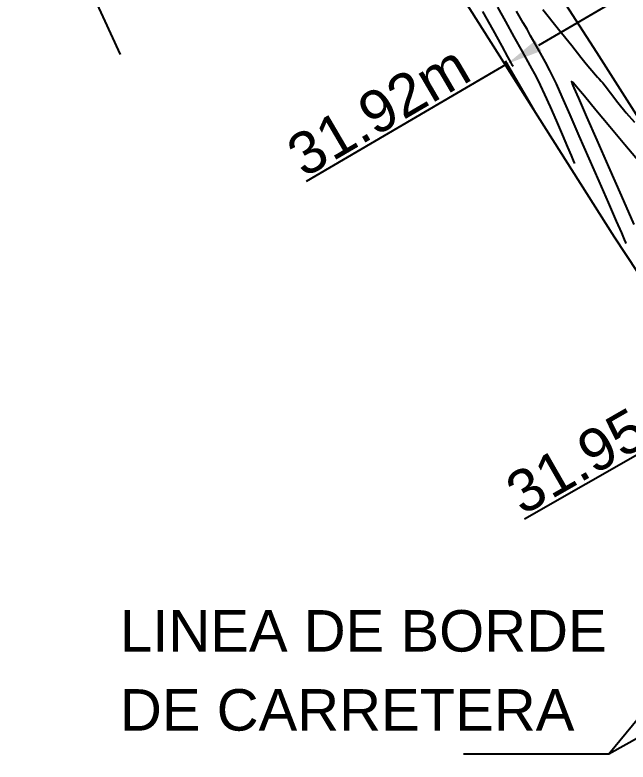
# Model space of a CAD drawing. Header units: millimetres. Extents: x 605578 to 605999, y 1311014 to 1311323.
# Drawn here: x 605639.26 to 605679.87, y 1311080.4 to 1311129.92 of the extents above; entities that cross this region are included whole.
import ezdxf

# ---------------------------------------------------------------- set-up
doc = ezdxf.new("R2010")
doc.units = ezdxf.units.MM
doc.header["$LTSCALE"] = 0.0254
doc.header["$MEASUREMENT"] = 0
for name, color, linetype in [('BORDE CARRETERA', 8, 'Continuous'), ('CERCO', 6, 'Continuous'), ('CONT-MJR', 30, 'Continuous'), ('CONT-MNR', 56, 'Continuous'), ('COTAS', 3, 'Continuous'), ('PTOS GPS', 1, 'Continuous')]:
    doc.layers.add(name, color=color, linetype=linetype)
doc.styles.add('COTAS', font='arial.ttf', dxfattribs={"height": 2.8})
doc.styles.add('PI', font='arial.ttf', dxfattribs={"height": 2})
doc.dimstyles.new('COTAS LINDEROS', dxfattribs={"dimscale": 40, "dimtxt": 2.8, "dimasz": 0.06, "dimexe": 0.005, "dimexo": 0.005, "dimgap": 0.005, "dimtad": 2, "dimzin": 0, "dimdsep": 46, "dimtxsty": 'COTAS', "dimcen": 0.09, "dimclrd": 1, "dimclre": 1, "dimclrt": 3, "dimadec": 0, "dimazin": 0, "dimtfac": 1, "dimtofl": 0, "dimtmove": 0, "dimatfit": 3, "dimldrblk": 'ARCHTICK', "dimfxl": 1, "dimtolj": 1, "dimtzin": 0, "dimarcsym": 0})

# ---------------------------------------------------------------- blocks, each defined once
blk = doc.blocks.new('*U29')
at = {"layer": 'CONT-MNR', "elevation": 102.75, "flags": 128}
blk.add_lwpolyline([(605680.271, 1311116.03), (605679.429, 1311117.952), (605678.598, 1311119.847), (605677.823, 1311121.618), (605677.145, 1311123.166), (605676.608, 1311124.394), (605676.308, 1311125.079), (605676.174, 1311125.387), (605676.133, 1311125.483), (605676.128, 1311125.495), (605676.132, 1311125.494), (605676.155, 1311125.482), (605676.205, 1311125.451), (605676.251, 1311125.419), (605676.449, 1311125.182), (605676.975, 1311124.55), (605677.744, 1311123.626), (605678.667, 1311122.519), (605679.657, 1311121.332), (605680.627, 1311120.173)], dxfattribs=at)
blk = doc.blocks.new('*U31')
at = {"layer": 'CONT-MJR', "elevation": 103, "flags": 128}
for points in [[(605679.753, 1311114.759), (605679.721, 1311114.832), (605679.632, 1311115.035), (605679.445, 1311115.466), (605679.106, 1311116.246), (605678.57, 1311117.476), (605677.952, 1311118.898), (605677.293, 1311120.409), (605676.638, 1311121.91), (605676.029, 1311123.301), (605675.511, 1311124.48), (605675.125, 1311125.348), (605674.916, 1311125.803), (605674.691, 1311126.238), (605674.394, 1311126.787), (605674.058, 1311127.391), (605673.72, 1311127.994), (605673.415, 1311128.539), (605673.176, 1311128.968), (605672.929, 1311129.399), (605672.486, 1311130.16)], [(605674.224, 1311130.282), (605675.268, 1311128.973), (605676.136, 1311127.88), (605676.743, 1311127.114), (605677.002, 1311126.789), (605677.2, 1311126.551), (605677.461, 1311126.238), (605677.701, 1311125.951), (605677.838, 1311125.791), (605677.947, 1311125.677), (605678.086, 1311125.537), (605678.196, 1311125.424), (605678.351, 1311125.218), (605678.704, 1311124.743), (605679.188, 1311124.11), (605679.738, 1311123.43), (605680.287, 1311122.812)]]:
    blk.add_lwpolyline(points, dxfattribs=at)
blk = doc.blocks.new('*U32')
at = {"layer": 'CONT-MNR', "elevation": 103.25, "flags": 128}
blk.add_lwpolyline([(605676.353, 1311120.065), (605676.328, 1311120.121), (605676.262, 1311120.274), (605676.126, 1311120.591), (605675.888, 1311121.149), (605675.526, 1311121.996), (605675.127, 1311122.923), (605674.728, 1311123.837), (605674.365, 1311124.646), (605674.078, 1311125.259), (605673.793, 1311125.811), (605673.381, 1311126.575), (605672.882, 1311127.485), (605672.334, 1311128.474), (605671.776, 1311129.476), (605671.246, 1311130.425)], dxfattribs=at)
blk = doc.blocks.new('*U33')
at = {"layer": 'CONT-MJR', "elevation": 103.5, "flags": 128}
blk.add_lwpolyline([(605672.262, 1311126.492), (605672.224, 1311126.56), (605672.122, 1311126.748), (605671.905, 1311127.141), (605671.52, 1311127.841), (605670.924, 1311128.926), (605670.251, 1311130.15)], dxfattribs=at)
blk = doc.blocks.new('*D500')
at = {"layer": 'COTAS', "color": 1, "lineweight": -2, "transparency": 16777216}
for p, q in [((605701.201, 1311139.733), (605699.303, 1311142.974)), ((605697.333, 1311141.588), (605673.929, 1311127.882)), ((605673.655, 1311123.601), (605671.757, 1311126.842)), ((605671.858, 1311126.67), (605658.543, 1311118.872))]:
    blk.add_line(p, q, dxfattribs=at)
at = {"layer": 'COTAS', "color": 1, "transparency": 16777216}
for points in [[(605697.131, 1311141.933), (605697.535, 1311141.243), (605699.404, 1311142.801)], [(605673.727, 1311128.227), (605674.131, 1311127.537), (605671.858, 1311126.67)]]:
    blk.add_solid(points, dxfattribs=at)
at = {"layer": 'Defpoints', "color": 0, "transparency": 16777216}
for p in [(605701.302, 1311139.56), (605671.858, 1311126.67), (605673.756, 1311123.429)]:
    blk.add_point(p, dxfattribs=at)
at = {"layer": 'COTAS', "color": 3, "transparency": 16777216, "insert": (605663.341, 1311123.571), "char_height": 2.8, "attachment_point": 5, "rotation": 30.3541, "style": 'COTAS'}
blk.add_mtext('\\A1;31.92m', dxfattribs=at)
blk = doc.blocks.new('_ArchTick')
at = {"color": 0, "linetype": 'ByBlock', "const_width": 0.15}
blk.add_lwpolyline([(-0.5, -0.5), (0.5, 0.5)], dxfattribs=at)
blk = doc.blocks.new('*D502')
at = {"layer": 'COTAS', "color": 1, "lineweight": -2, "transparency": 16777216}
for p, q in [((605715.026, 1311118.471), (605714.011, 1311120.241)), ((605712.029, 1311118.873), (605688.479, 1311105.367)), ((605686.397, 1311104.173), (605673.011, 1311096.496)), ((605687.312, 1311102.577), (605686.297, 1311104.346))]:
    blk.add_line(p, q, dxfattribs=at)
at = {"layer": 'COTAS', "color": 1, "transparency": 16777216}
for points in [[(605711.83, 1311119.22), (605712.228, 1311118.526), (605714.111, 1311120.067)], [(605688.28, 1311105.714), (605688.678, 1311105.02), (605686.397, 1311104.173)]]:
    blk.add_solid(points, dxfattribs=at)
at = {"layer": 'Defpoints', "color": 0, "transparency": 16777216}
for p in [(605715.126, 1311118.298), (605686.397, 1311104.173), (605687.411, 1311102.403)]:
    blk.add_point(p, dxfattribs=at)
at = {"layer": 'COTAS', "color": 3, "transparency": 16777216, "insert": (605677.852, 1311101.152), "char_height": 2.8, "attachment_point": 5, "rotation": 29.8355, "style": 'COTAS'}
blk.add_mtext('\\A1;31.95m', dxfattribs=at)

msp = doc.modelspace()

# ---------------------------------------------------------------- linework, layer by layer
at = {"layer": 'BORDE CARRETERA'}
msp.add_lwpolyline([(605714.851, 1311070.065), (605700.874, 1311091.295), (605688.841, 1311110.073), (605677.792, 1311127.419), (605669.396, 1311140.487), (605659.041, 1311156.644), (605654.498, 1311163.929)], dxfattribs=at)
at = {"layer": 'CERCO', "elevation": 100}
for points in [[(605610.859, 1311178.537), (605619.203, 1311168.993), (605626.845, 1311160.886), (605634.49, 1311151.762), (605640.367, 1311140.092), (605646.233, 1311127.286)], [(605729.692, 1311042.466), (605705.716, 1311074.66), (605678.971, 1311115.196), (605668.541, 1311131.661), (605649.837, 1311161.306)]]:
    msp.add_lwpolyline(points, dxfattribs=at)
at = {"layer": 'PTOS GPS', "ltscale": 20000}
for points in [[(605678.589, 1311080.938), (605716.096, 1311101.895)], [(605668.979, 1311080.938), (605678.589, 1311080.938), (605694.857, 1311100.684)]]:
    msp.add_lwpolyline(points, dxfattribs=at)

# ---------------------------------------------------------------- block references
at = {"layer": 'CONT-MJR'}
for name in ['*U31', '*U33']:
    msp.add_blockref(name, (0, 0), dxfattribs=at)
at = {"layer": 'CONT-MNR'}
for name in ['*U29', '*U32']:
    msp.add_blockref(name, (0, 0), dxfattribs=at)

# ---------------------------------------------------------------- texts
at = {"style": 'PI'}
for s, p in [('LINEA DE BORDE', (605646.22, 1311087.722, 100)), ('DE CARRETERA', (605646.22, 1311082.484, 100))]:
    msp.add_text(s, height=2.75, dxfattribs=at).set_placement(p)

# ---------------------------------------------------------------- dimensions: what is measured, and where the dimension line sits
at = {"layer": 'COTAS'}
for base, p1, p2, angle, picture, middle in [((605671.858, 1311126.67, 100), (605701.302, 1311139.56, 100), (605673.756, 1311123.429, 100), 210.3541, '*D500', (605664.165, 1311122.164, 100)), ((605686.397, 1311104.173, 100), (605715.126, 1311118.298, 100), (605687.411, 1311102.403, 100), 209.8355, '*D502', (605678.663, 1311099.737, 100))]:
    dim = msp.add_linear_dim(base=base, p1=p1, p2=p2, angle=angle, dimstyle='COTAS LINDEROS', override={"dimpost": 'm'}, dxfattribs=at)
    dim.commit()
    dim.dimension.update_dxf_attribs({"geometry": picture, "text_midpoint": middle, "dimtype": 161})

doc.saveas('drawing.dxf')
